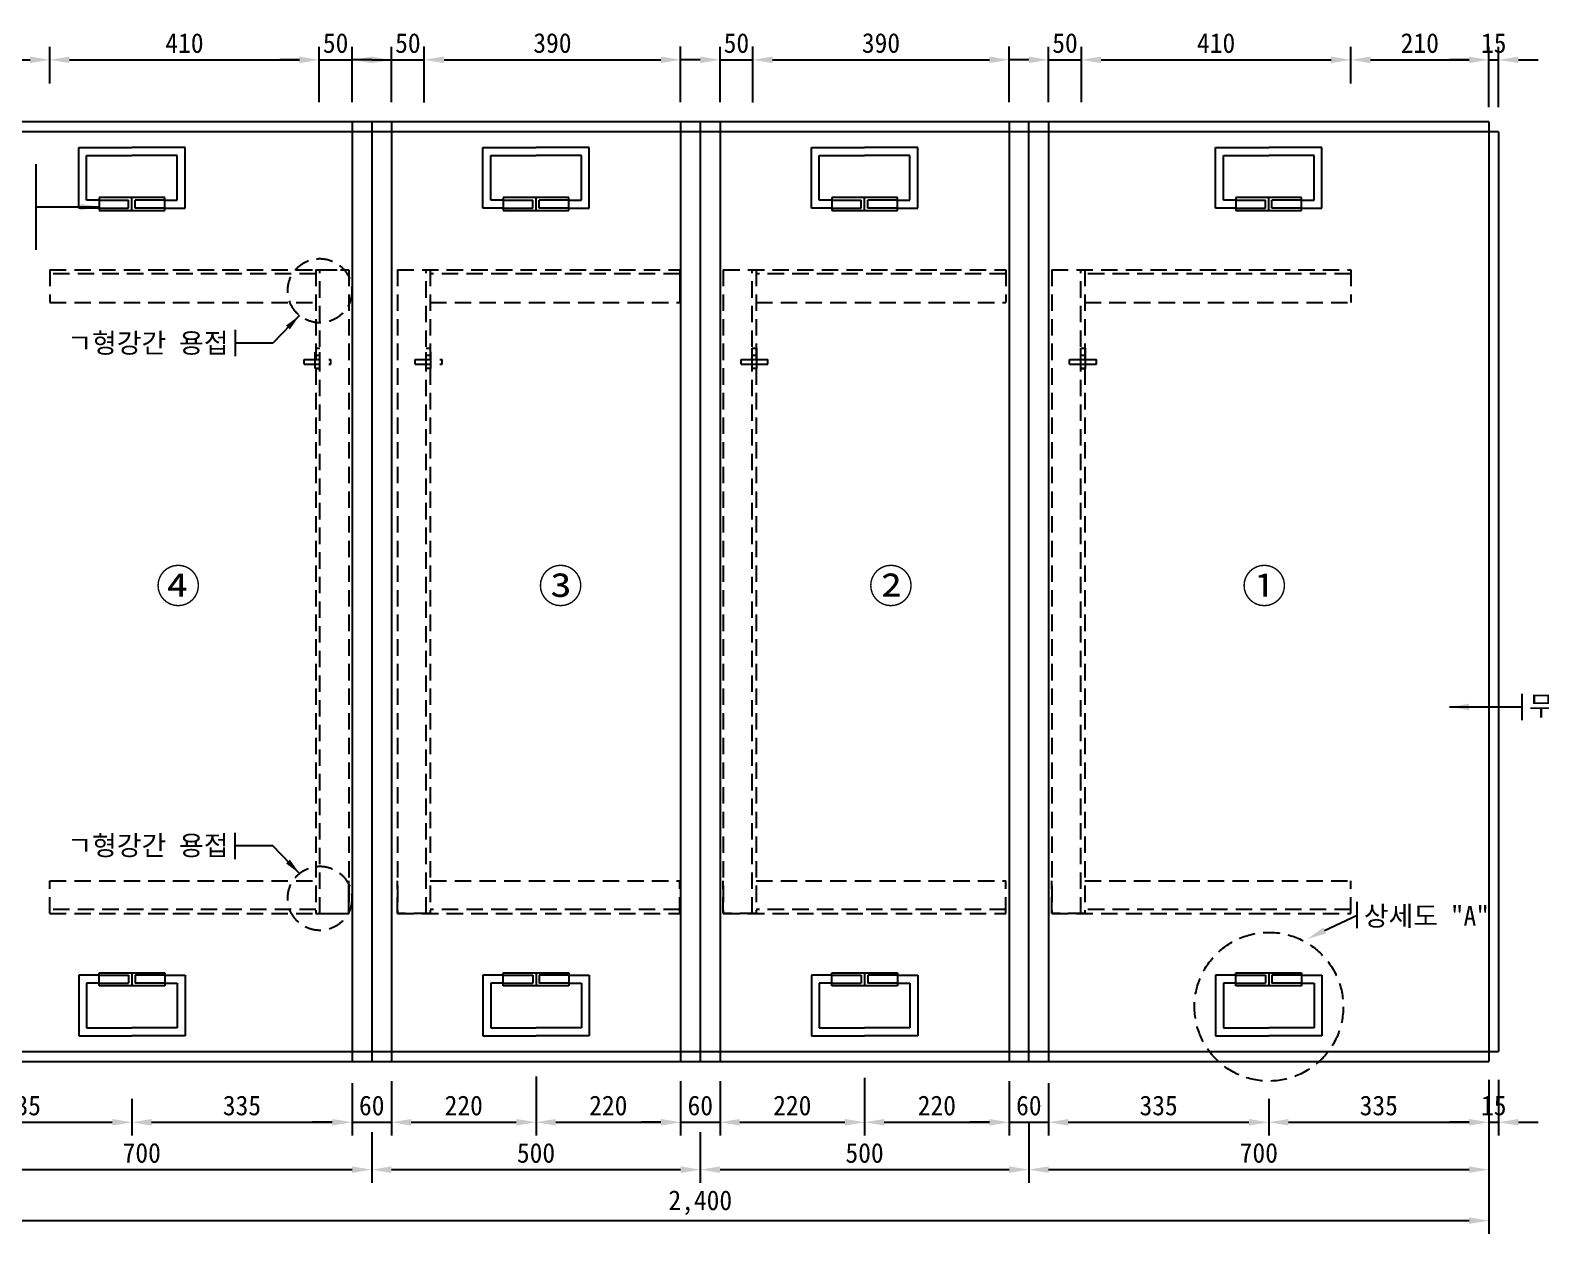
# Model space of a CAD drawing. Header units: millimetres. Extents: x 0 to 7960, y 0 to 5160.
# Drawn here: x 1385 to 3684, y 2247 to 4079 of the extents above; entities that cross this region are included whole.
import ezdxf
from ezdxf.enums import TextEntityAlignment as Align

# ---------------------------------------------------------------- set-up
doc = ezdxf.new("R2010")
doc.units = ezdxf.units.MM
doc.header["$LTSCALE"] = 100
doc.linetypes.add('HIDDEN', pattern=[0.375, 0.25, -0.125])
for name, color, linetype in [('ED-DIMS', 1, 'Continuous'), ('ED-LEAL', 1, 'Continuous'), ('ED-LEAT', 3, 'Continuous'), ('ED-STEL', 4, 'Continuous'), ('TI-LEAL', 1, 'Continuous'), ('TN-TEXT', 3, 'Continuous'), ('TZ-TABL', 3, 'Continuous')]:
    doc.layers.add(name, color=color, linetype=linetype)
doc.styles.get("Standard").update_dxf_attribs({"font": 'GulimChe.ttf'})
doc.styles.add('굴림', font='GulimChe.ttf')
doc.styles.add('굴림체', font='GulimChe.ttf')
doc.dimstyles.new('dim_st', dxfattribs={"dimtxt": 2.5, "dimasz": 2.5, "dimexe": 2, "dimexo": 3, "dimgap": 1, "dimtad": 1, "dimdec": 0, "dimrnd": 1, "dimzin": 0, "dimdsep": 46, "dimlunit": 6, "dimtxsty": '굴림체', "dimcen": -1, "dimclrd": 1, "dimclre": 1, "dimclrt": 3, "dimadec": 0, "dimazin": 0, "dimtfac": 1, "dimtdec": 0, "dimtix": 1, "dimtofl": 0, "dimtmove": 2, "dimatfit": 3, "dimfxl": 0, "dimtolj": 1, "dimtzin": 0, "dimarcsym": 0})
doc.dimstyles.new('ISO-25', dxfattribs={"dimtxt": 2.5, "dimasz": 2.5, "dimexe": 1.25, "dimexo": 0.625, "dimtad": 1, "dimtxsty": 'Standard', "dimcen": 2.5, "dimadec": 0, "dimazin": 0, "dimtfac": 1, "dimtmove": 0, "dimatfit": 3, "dimfxl": 0, "dimarcsym": 0})

# ---------------------------------------------------------------- blocks, each defined once
blk = doc.blocks.new('*D12')
at = {"layer": 'Defpoints', "color": 0}
for p in [(3619.9, 4034.3), (3604.9, 3932.1), (3619.9, 3932.1)]:
    blk.add_point(p, dxfattribs=at)
at = {"layer": 'ED-DIMS', "color": 1, "lineweight": -2}
for p, q in [((3604.9, 3962.1), (3604.9, 4054.3)), ((3619.9, 3962.1), (3619.9, 4054.3)), ((3574.9, 4034.3), (3544.9, 4034.3)), ((3604.9, 4034.3), (3619.9, 4034.3)), ((3649.9, 4034.3), (3679.9, 4034.3))]:
    blk.add_line(p, q, dxfattribs=at)
at = {"layer": 'ED-DIMS', "color": 1}
for points in [[(3574.9, 4039.3), (3574.9, 4029.3), (3604.9, 4034.3)], [(3649.9, 4039.3), (3649.9, 4029.3), (3619.9, 4034.3)]]:
    blk.add_solid(points, dxfattribs=at)
at = {"layer": 'ED-DIMS', "color": 3, "insert": (3612.4, 4059.7), "char_height": 30, "attachment_point": 5, "style": '굴림체'}
blk.add_mtext('\\A1;15', dxfattribs=at)
blk = doc.blocks.new('*D13')
at = {"layer": 'Defpoints', "color": 0}
for p in [(3604.9, 2511.6), (3619.9, 2511.6), (3619.9, 2417.1)]:
    blk.add_point(p, dxfattribs=at)
at = {"layer": 'ED-DIMS', "color": 1, "lineweight": -2}
for p, q in [((3604.9, 2481.6), (3604.9, 2397.1)), ((3619.9, 2481.6), (3619.9, 2397.1)), ((3574.9, 2417.1), (3544.9, 2417.1)), ((3604.9, 2417.1), (3619.9, 2417.1)), ((3649.9, 2417.1), (3679.9, 2417.1))]:
    blk.add_line(p, q, dxfattribs=at)
at = {"layer": 'ED-DIMS', "color": 1}
for points in [[(3574.9, 2422.1), (3574.9, 2412.1), (3604.9, 2417.1)], [(3649.9, 2422.1), (3649.9, 2412.1), (3619.9, 2417.1)]]:
    blk.add_solid(points, dxfattribs=at)
at = {"layer": 'ED-DIMS', "color": 3, "insert": (3612.4, 2442.5), "char_height": 30, "attachment_point": 5, "style": '굴림체'}
blk.add_mtext('\\A1;15', dxfattribs=at)
blk = doc.blocks.new('*D17')
at = {"layer": 'Defpoints', "color": 0}
for p in [(1874.9, 2506.6), (1539.9, 2483), (1874.9, 2417.1)]:
    blk.add_point(p, dxfattribs=at)
at = {"layer": 'ED-DIMS', "color": 1, "lineweight": -2}
for p, q in [((1874.9, 2476.6), (1874.9, 2397.1)), ((1539.9, 2453), (1539.9, 2397.1)), ((1569.9, 2417.1), (1844.9, 2417.1))]:
    blk.add_line(p, q, dxfattribs=at)
at = {"layer": 'ED-DIMS', "color": 1}
for points in [[(1569.9, 2422.1), (1569.9, 2412.1), (1539.9, 2417.1)], [(1844.9, 2422.1), (1844.9, 2412.1), (1874.9, 2417.1)]]:
    blk.add_solid(points, dxfattribs=at)
at = {"layer": 'ED-DIMS', "color": 3, "insert": (1707.4, 2442.5), "char_height": 30, "attachment_point": 5, "style": '굴림체'}
blk.add_mtext('\\A1;335', dxfattribs=at)
blk = doc.blocks.new('*D18')
at = {"layer": 'Defpoints', "color": 0}
for p in [(1934.9, 2509.8), (2154.9, 2516.8), (2154.9, 2417.1)]:
    blk.add_point(p, dxfattribs=at)
at = {"layer": 'ED-DIMS', "color": 1, "lineweight": -2}
for p, q in [((2154.9, 2486.8), (2154.9, 2397.1)), ((1934.9, 2479.8), (1934.9, 2397.1)), ((1964.9, 2417.1), (2124.9, 2417.1))]:
    blk.add_line(p, q, dxfattribs=at)
at = {"layer": 'ED-DIMS', "color": 1}
for points in [[(1964.9, 2422.1), (1964.9, 2412.1), (1934.9, 2417.1)], [(2124.9, 2422.1), (2124.9, 2412.1), (2154.9, 2417.1)]]:
    blk.add_solid(points, dxfattribs=at)
at = {"layer": 'ED-DIMS', "color": 3, "insert": (2044.9, 2442.5), "char_height": 30, "attachment_point": 5, "style": '굴림체'}
blk.add_mtext('\\A1;220', dxfattribs=at)
blk = doc.blocks.new('*D20')
at = {"layer": 'Defpoints', "color": 0}
for p in [(1204.9, 2511.6), (1539.9, 2483), (1539.9, 2417.1)]:
    blk.add_point(p, dxfattribs=at)
at = {"layer": 'ED-DIMS', "color": 1, "lineweight": -2}
for p, q in [((1204.9, 2481.6), (1204.9, 2397.1)), ((1539.9, 2453), (1539.9, 2397.1)), ((1234.9, 2417.1), (1509.9, 2417.1))]:
    blk.add_line(p, q, dxfattribs=at)
at = {"layer": 'ED-DIMS', "color": 1}
for points in [[(1234.9, 2422.1), (1234.9, 2412.1), (1204.9, 2417.1)], [(1509.9, 2422.1), (1509.9, 2412.1), (1539.9, 2417.1)]]:
    blk.add_solid(points, dxfattribs=at)
at = {"layer": 'ED-DIMS', "color": 3, "insert": (1372.4, 2442.5), "char_height": 30, "attachment_point": 5, "style": '굴림체'}
blk.add_mtext('\\A1;335', dxfattribs=at)
blk = doc.blocks.new('*D21')
at = {"layer": 'Defpoints', "color": 0}
for p in [(2874.9, 2506.6), (2934.9, 2506.6), (2934.9, 2417.1)]:
    blk.add_point(p, dxfattribs=at)
at = {"layer": 'ED-DIMS', "color": 1, "lineweight": -2}
for p, q in [((2874.9, 2476.6), (2874.9, 2397.1)), ((2934.9, 2476.6), (2934.9, 2397.1)), ((2844.9, 2417.1), (2814.9, 2417.1)), ((2874.9, 2417.1), (2934.9, 2417.1)), ((2964.9, 2417.1), (2994.9, 2417.1))]:
    blk.add_line(p, q, dxfattribs=at)
at = {"layer": 'ED-DIMS', "color": 1}
for points in [[(2844.9, 2422.1), (2844.9, 2412.1), (2874.9, 2417.1)], [(2964.9, 2422.1), (2964.9, 2412.1), (2934.9, 2417.1)]]:
    blk.add_solid(points, dxfattribs=at)
at = {"layer": 'ED-DIMS', "color": 3, "insert": (2904.9, 2442.5), "char_height": 30, "attachment_point": 5, "style": '굴림체'}
blk.add_mtext('\\A1;60', dxfattribs=at)
blk = doc.blocks.new('*D25')
at = {"layer": 'Defpoints', "color": 0}
for p in [(1204.9, 2447.2), (3604.9, 2447.2), (3604.9, 2267.4)]:
    blk.add_point(p, dxfattribs=at)
at = {"layer": 'ED-DIMS', "color": 1, "lineweight": -2}
for p, q in [((1204.9, 2417.2), (1204.9, 2247.4)), ((3604.9, 2417.2), (3604.9, 2247.4)), ((1234.9, 2267.4), (3574.9, 2267.4))]:
    blk.add_line(p, q, dxfattribs=at)
at = {"layer": 'ED-DIMS', "color": 1}
for points in [[(1234.9, 2272.4), (1234.9, 2262.4), (1204.9, 2267.4)], [(3574.9, 2272.4), (3574.9, 2262.4), (3604.9, 2267.4)]]:
    blk.add_solid(points, dxfattribs=at)
at = {"layer": 'ED-DIMS', "color": 3, "insert": (2404.9, 2294.6), "char_height": 30, "attachment_point": 5, "style": '굴림체'}
blk.add_mtext('\\A1;2,400', dxfattribs=at)
blk = doc.blocks.new('*D26')
at = {"layer": 'Defpoints', "color": 0}
for p in [(1204.9, 2447.2), (1904.9, 2432.2), (1904.9, 2345)]:
    blk.add_point(p, dxfattribs=at)
at = {"layer": 'ED-DIMS', "color": 1, "lineweight": -2}
for p, q in [((1204.9, 2417.2), (1204.9, 2325)), ((1904.9, 2402.2), (1904.9, 2325)), ((1234.9, 2345), (1874.9, 2345))]:
    blk.add_line(p, q, dxfattribs=at)
at = {"layer": 'ED-DIMS', "color": 1}
for points in [[(1234.9, 2350), (1234.9, 2340), (1204.9, 2345)], [(1874.9, 2350), (1874.9, 2340), (1904.9, 2345)]]:
    blk.add_solid(points, dxfattribs=at)
at = {"layer": 'ED-DIMS', "color": 3, "insert": (1554.9, 2370.4), "char_height": 30, "attachment_point": 5, "style": '굴림체'}
blk.add_mtext('\\A1;700', dxfattribs=at)
blk = doc.blocks.new('*D28')
at = {"layer": 'Defpoints', "color": 0}
for p in [(2404.9, 2432.2), (2904.9, 2432.2), (2904.9, 2345)]:
    blk.add_point(p, dxfattribs=at)
at = {"layer": 'ED-DIMS', "color": 1, "lineweight": -2}
for p, q in [((2404.9, 2402.2), (2404.9, 2325)), ((2904.9, 2402.2), (2904.9, 2325)), ((2434.9, 2345), (2874.9, 2345))]:
    blk.add_line(p, q, dxfattribs=at)
at = {"layer": 'ED-DIMS', "color": 1}
for points in [[(2434.9, 2350), (2434.9, 2340), (2404.9, 2345)], [(2874.9, 2350), (2874.9, 2340), (2904.9, 2345)]]:
    blk.add_solid(points, dxfattribs=at)
at = {"layer": 'ED-DIMS', "color": 3, "insert": (2654.9, 2370.3), "char_height": 30, "attachment_point": 5, "style": '굴림체'}
blk.add_mtext('\\A1;500', dxfattribs=at)
blk = doc.blocks.new('*D31')
at = {"layer": 'Defpoints', "color": 0}
for p in [(2904.9, 2447.2), (3604.9, 2432.2), (3604.9, 2345)]:
    blk.add_point(p, dxfattribs=at)
at = {"layer": 'ED-DIMS', "color": 1, "lineweight": -2}
for p, q in [((2904.9, 2417.2), (2904.9, 2325)), ((3604.9, 2402.2), (3604.9, 2325)), ((2934.9, 2345), (3574.9, 2345))]:
    blk.add_line(p, q, dxfattribs=at)
at = {"layer": 'ED-DIMS', "color": 1}
for points in [[(2934.9, 2350), (2934.9, 2340), (2904.9, 2345)], [(3574.9, 2350), (3574.9, 2340), (3604.9, 2345)]]:
    blk.add_solid(points, dxfattribs=at)
at = {"layer": 'ED-DIMS', "color": 3, "insert": (3254.9, 2370.4), "char_height": 30, "attachment_point": 5, "style": '굴림체'}
blk.add_mtext('\\A1;700', dxfattribs=at)
blk = doc.blocks.new('*D32')
at = {"layer": 'Defpoints', "color": 0}
for p in [(1904.9, 2432.2), (2404.9, 2432.2), (2404.9, 2345)]:
    blk.add_point(p, dxfattribs=at)
at = {"layer": 'ED-DIMS', "color": 1, "lineweight": -2}
for p, q in [((1904.9, 2402.2), (1904.9, 2325)), ((2404.9, 2402.2), (2404.9, 2325)), ((1934.9, 2345), (2374.9, 2345))]:
    blk.add_line(p, q, dxfattribs=at)
at = {"layer": 'ED-DIMS', "color": 1}
for points in [[(1934.9, 2350), (1934.9, 2340), (1904.9, 2345)], [(2374.9, 2350), (2374.9, 2340), (2404.9, 2345)]]:
    blk.add_solid(points, dxfattribs=at)
at = {"layer": 'ED-DIMS', "color": 3, "insert": (2154.9, 2370.3), "char_height": 30, "attachment_point": 5, "style": '굴림체'}
blk.add_mtext('\\A1;500', dxfattribs=at)
blk = doc.blocks.new('*D34')
at = {"layer": 'Defpoints', "color": 0}
for p in [(2374.9, 2506.6), (2434.9, 2506.6), (2434.9, 2417.1)]:
    blk.add_point(p, dxfattribs=at)
at = {"layer": 'ED-DIMS', "color": 1, "lineweight": -2}
for p, q in [((2374.9, 2476.6), (2374.9, 2397.1)), ((2434.9, 2476.6), (2434.9, 2397.1)), ((2344.9, 2417.1), (2314.9, 2417.1)), ((2374.9, 2417.1), (2434.9, 2417.1)), ((2464.9, 2417.1), (2494.9, 2417.1))]:
    blk.add_line(p, q, dxfattribs=at)
at = {"layer": 'ED-DIMS', "color": 1}
for points in [[(2344.9, 2422.1), (2344.9, 2412.1), (2374.9, 2417.1)], [(2464.9, 2422.1), (2464.9, 2412.1), (2434.9, 2417.1)]]:
    blk.add_solid(points, dxfattribs=at)
at = {"layer": 'ED-DIMS', "color": 3, "insert": (2404.9, 2442.5), "char_height": 30, "attachment_point": 5, "style": '굴림체'}
blk.add_mtext('\\A1;60', dxfattribs=at)
blk = doc.blocks.new('*D35')
at = {"layer": 'Defpoints', "color": 0}
for p in [(1874.9, 2506.6), (1934.9, 2506.6), (1934.9, 2417.1)]:
    blk.add_point(p, dxfattribs=at)
at = {"layer": 'ED-DIMS', "color": 1, "lineweight": -2}
for p, q in [((1874.9, 2476.6), (1874.9, 2397.1)), ((1934.9, 2476.6), (1934.9, 2397.1)), ((1844.9, 2417.1), (1814.9, 2417.1)), ((1874.9, 2417.1), (1934.9, 2417.1)), ((1964.9, 2417.1), (1994.9, 2417.1))]:
    blk.add_line(p, q, dxfattribs=at)
at = {"layer": 'ED-DIMS', "color": 1}
for points in [[(1844.9, 2422.1), (1844.9, 2412.1), (1874.9, 2417.1)], [(1964.9, 2422.1), (1964.9, 2412.1), (1934.9, 2417.1)]]:
    blk.add_solid(points, dxfattribs=at)
at = {"layer": 'ED-DIMS', "color": 3, "insert": (1904.9, 2442.5), "char_height": 30, "attachment_point": 5, "style": '굴림체'}
blk.add_mtext('\\A1;60', dxfattribs=at)
blk = doc.blocks.new('*D36')
at = {"layer": 'Defpoints', "color": 0}
for p in [(2154.9, 2516.8), (2374.9, 2509.8), (2374.9, 2417.1)]:
    blk.add_point(p, dxfattribs=at)
at = {"layer": 'ED-DIMS', "color": 1, "lineweight": -2}
for p, q in [((2154.9, 2486.8), (2154.9, 2397.1)), ((2374.9, 2479.8), (2374.9, 2397.1)), ((2184.9, 2417.1), (2344.9, 2417.1))]:
    blk.add_line(p, q, dxfattribs=at)
at = {"layer": 'ED-DIMS', "color": 1}
for points in [[(2184.9, 2422.1), (2184.9, 2412.1), (2154.9, 2417.1)], [(2344.9, 2422.1), (2344.9, 2412.1), (2374.9, 2417.1)]]:
    blk.add_solid(points, dxfattribs=at)
at = {"layer": 'ED-DIMS', "color": 3, "insert": (2264.9, 2442.5), "char_height": 30, "attachment_point": 5, "style": '굴림체'}
blk.add_mtext('\\A1;220', dxfattribs=at)
blk = doc.blocks.new('*D37')
at = {"layer": 'Defpoints', "color": 0}
for p in [(2434.9, 2509.8), (2654.9, 2514.8), (2654.9, 2417.1)]:
    blk.add_point(p, dxfattribs=at)
at = {"layer": 'ED-DIMS', "color": 1, "lineweight": -2}
for p, q in [((2654.9, 2484.8), (2654.9, 2397.1)), ((2434.9, 2479.8), (2434.9, 2397.1)), ((2464.9, 2417.1), (2624.9, 2417.1))]:
    blk.add_line(p, q, dxfattribs=at)
at = {"layer": 'ED-DIMS', "color": 1}
for points in [[(2464.9, 2422.1), (2464.9, 2412.1), (2434.9, 2417.1)], [(2624.9, 2422.1), (2624.9, 2412.1), (2654.9, 2417.1)]]:
    blk.add_solid(points, dxfattribs=at)
at = {"layer": 'ED-DIMS', "color": 3, "insert": (2544.9, 2442.5), "char_height": 30, "attachment_point": 5, "style": '굴림체'}
blk.add_mtext('\\A1;220', dxfattribs=at)
blk = doc.blocks.new('*D38')
at = {"layer": 'Defpoints', "color": 0}
for p in [(2654.9, 2514.8), (2874.9, 2509.8), (2874.9, 2417.1)]:
    blk.add_point(p, dxfattribs=at)
at = {"layer": 'ED-DIMS', "color": 1, "lineweight": -2}
for p, q in [((2654.9, 2484.8), (2654.9, 2397.1)), ((2874.9, 2479.8), (2874.9, 2397.1)), ((2684.9, 2417.1), (2844.9, 2417.1))]:
    blk.add_line(p, q, dxfattribs=at)
at = {"layer": 'ED-DIMS', "color": 1}
for points in [[(2684.9, 2422.1), (2684.9, 2412.1), (2654.9, 2417.1)], [(2844.9, 2422.1), (2844.9, 2412.1), (2874.9, 2417.1)]]:
    blk.add_solid(points, dxfattribs=at)
at = {"layer": 'ED-DIMS', "color": 3, "insert": (2764.9, 2442.5), "char_height": 30, "attachment_point": 5, "style": '굴림체'}
blk.add_mtext('\\A1;220', dxfattribs=at)
blk = doc.blocks.new('*D39')
at = {"layer": 'Defpoints', "color": 0}
for p in [(3604.9, 2511.6), (3269.9, 2483), (3604.9, 2417.1)]:
    blk.add_point(p, dxfattribs=at)
at = {"layer": 'ED-DIMS', "color": 1, "lineweight": -2}
for p, q in [((3604.9, 2481.6), (3604.9, 2397.1)), ((3269.9, 2453), (3269.9, 2397.1)), ((3299.9, 2417.1), (3574.9, 2417.1))]:
    blk.add_line(p, q, dxfattribs=at)
at = {"layer": 'ED-DIMS', "color": 1}
for points in [[(3299.9, 2422.1), (3299.9, 2412.1), (3269.9, 2417.1)], [(3574.9, 2422.1), (3574.9, 2412.1), (3604.9, 2417.1)]]:
    blk.add_solid(points, dxfattribs=at)
at = {"layer": 'ED-DIMS', "color": 3, "insert": (3437.4, 2442.5), "char_height": 30, "attachment_point": 5, "style": '굴림체'}
blk.add_mtext('\\A1;335', dxfattribs=at)
blk = doc.blocks.new('*D40')
at = {"layer": 'Defpoints', "color": 0}
for p in [(2934.9, 2506.6), (3269.9, 2483), (3269.9, 2417.1)]:
    blk.add_point(p, dxfattribs=at)
at = {"layer": 'ED-DIMS', "color": 1, "lineweight": -2}
for p, q in [((2934.9, 2476.6), (2934.9, 2397.1)), ((3269.9, 2453), (3269.9, 2397.1)), ((2964.9, 2417.1), (3239.9, 2417.1))]:
    blk.add_line(p, q, dxfattribs=at)
at = {"layer": 'ED-DIMS', "color": 1}
for points in [[(2964.9, 2422.1), (2964.9, 2412.1), (2934.9, 2417.1)], [(3239.9, 2422.1), (3239.9, 2412.1), (3269.9, 2417.1)]]:
    blk.add_solid(points, dxfattribs=at)
at = {"layer": 'ED-DIMS', "color": 3, "insert": (3102.4, 2442.5), "char_height": 30, "attachment_point": 5, "style": '굴림체'}
blk.add_mtext('\\A1;335', dxfattribs=at)
blk = doc.blocks.new('*D90')
at = {"layer": 'Defpoints', "color": 0}
for p in [(1824.9, 4034.3), (1414.9, 3968.5), (1824.9, 3939.8)]:
    blk.add_point(p, dxfattribs=at)
at = {"layer": 'ED-DIMS', "color": 1, "lineweight": -2}
for p, q in [((1414.9, 3998.5), (1414.9, 4054.3)), ((1824.9, 3969.8), (1824.9, 4054.3)), ((1444.9, 4034.3), (1794.9, 4034.3))]:
    blk.add_line(p, q, dxfattribs=at)
at = {"layer": 'ED-DIMS', "color": 1}
for points in [[(1444.9, 4039.3), (1444.9, 4029.3), (1414.9, 4034.3)], [(1794.9, 4039.3), (1794.9, 4029.3), (1824.9, 4034.3)]]:
    blk.add_solid(points, dxfattribs=at)
at = {"layer": 'ED-DIMS', "color": 3, "insert": (1619.9, 4059.7), "char_height": 30, "attachment_point": 5, "style": '굴림체'}
blk.add_mtext('\\A1;410', dxfattribs=at)
blk = doc.blocks.new('*D91')
at = {"layer": 'Defpoints', "color": 0}
for p in [(1414.9, 4034.3), (1414.9, 3968.5), (1204.9, 3939.8)]:
    blk.add_point(p, dxfattribs=at)
at = {"layer": 'ED-DIMS', "color": 1, "lineweight": -2}
for p, q in [((1204.9, 3969.8), (1204.9, 4054.3)), ((1414.9, 3998.5), (1414.9, 4054.3)), ((1234.9, 4034.3), (1384.9, 4034.3))]:
    blk.add_line(p, q, dxfattribs=at)
at = {"layer": 'ED-DIMS', "color": 1}
for points in [[(1234.9, 4039.3), (1234.9, 4029.3), (1204.9, 4034.3)], [(1384.9, 4039.3), (1384.9, 4029.3), (1414.9, 4034.3)]]:
    blk.add_solid(points, dxfattribs=at)
at = {"layer": 'ED-DIMS', "color": 3, "insert": (1309.9, 4059.7), "char_height": 30, "attachment_point": 5, "style": '굴림체'}
blk.add_mtext('\\A1;210', dxfattribs=at)
blk = doc.blocks.new('*D92')
at = {"layer": 'Defpoints', "color": 0}
for p in [(1874.9, 4034.3), (1824.9, 3939.8), (1874.9, 3939.8)]:
    blk.add_point(p, dxfattribs=at)
at = {"layer": 'ED-DIMS', "color": 1, "lineweight": -2}
for p, q in [((1824.9, 3969.8), (1824.9, 4054.3)), ((1874.9, 3969.8), (1874.9, 4054.3)), ((1794.9, 4034.3), (1764.9, 4034.3)), ((1824.9, 4034.3), (1874.9, 4034.3)), ((1904.9, 4034.3), (1934.9, 4034.3))]:
    blk.add_line(p, q, dxfattribs=at)
at = {"layer": 'ED-DIMS', "color": 1}
for points in [[(1794.9, 4039.3), (1794.9, 4029.3), (1824.9, 4034.3)], [(1904.9, 4039.3), (1904.9, 4029.3), (1874.9, 4034.3)]]:
    blk.add_solid(points, dxfattribs=at)
at = {"layer": 'ED-DIMS', "color": 3, "insert": (1849.9, 4059.7), "char_height": 30, "attachment_point": 5, "style": '굴림체'}
blk.add_mtext('\\A1;50', dxfattribs=at)
blk = doc.blocks.new('*D93')
at = {"layer": 'Defpoints', "color": 0}
for p in [(1874.9, 4034.3), (1824.9, 3939.8), (1874.9, 3939.8)]:
    blk.add_point(p, dxfattribs=at)
at = {"layer": 'ED-DIMS', "color": 1, "lineweight": -2}
for p, q in [((1824.9, 3969.8), (1824.9, 4054.3)), ((1874.9, 3969.8), (1874.9, 4054.3)), ((1794.9, 4034.3), (1764.9, 4034.3)), ((1824.9, 4034.3), (1874.9, 4034.3)), ((1904.9, 4034.3), (1934.9, 4034.3))]:
    blk.add_line(p, q, dxfattribs=at)
at = {"layer": 'ED-DIMS', "color": 1}
for points in [[(1794.9, 4039.3), (1794.9, 4029.3), (1824.9, 4034.3)], [(1904.9, 4039.3), (1904.9, 4029.3), (1874.9, 4034.3)]]:
    blk.add_solid(points, dxfattribs=at)
at = {"layer": 'ED-DIMS', "color": 3, "insert": (1849.9, 4059.7), "char_height": 30, "attachment_point": 5, "style": '굴림체'}
blk.add_mtext('\\A1;50', dxfattribs=at)
blk = doc.blocks.new('*D94')
at = {"layer": 'Defpoints', "color": 0}
for p in [(2374.9, 4034.4), (1984.9, 3939.3), (2374.9, 3939.8)]:
    blk.add_point(p, dxfattribs=at)
at = {"layer": 'ED-DIMS', "color": 1, "lineweight": -2}
for p, q in [((1984.9, 3969.3), (1984.9, 4054.4)), ((2374.9, 3969.8), (2374.9, 4054.4)), ((2014.9, 4034.4), (2344.9, 4034.4))]:
    blk.add_line(p, q, dxfattribs=at)
at = {"layer": 'ED-DIMS', "color": 1}
for points in [[(2014.9, 4039.4), (2014.9, 4029.4), (1984.9, 4034.4)], [(2344.9, 4039.4), (2344.9, 4029.4), (2374.9, 4034.4)]]:
    blk.add_solid(points, dxfattribs=at)
at = {"layer": 'ED-DIMS', "color": 3, "insert": (2179.9, 4059.8), "char_height": 30, "attachment_point": 5, "style": '굴림체'}
blk.add_mtext('\\A1;390', dxfattribs=at)
blk = doc.blocks.new('*D95')
at = {"layer": 'Defpoints', "color": 0}
for p in [(3604.9, 4034.3), (3394.9, 3968.5), (3604.9, 3939.8)]:
    blk.add_point(p, dxfattribs=at)
at = {"layer": 'ED-DIMS', "color": 1, "lineweight": -2}
for p, q in [((3394.9, 3998.5), (3394.9, 4054.3)), ((3604.9, 3969.8), (3604.9, 4054.3)), ((3424.9, 4034.3), (3574.9, 4034.3))]:
    blk.add_line(p, q, dxfattribs=at)
at = {"layer": 'ED-DIMS', "color": 1}
for points in [[(3424.9, 4039.3), (3424.9, 4029.3), (3394.9, 4034.3)], [(3574.9, 4039.3), (3574.9, 4029.3), (3604.9, 4034.3)]]:
    blk.add_solid(points, dxfattribs=at)
at = {"layer": 'ED-DIMS', "color": 3, "insert": (3499.9, 4059.7), "char_height": 30, "attachment_point": 5, "style": '굴림체'}
blk.add_mtext('\\A1;210', dxfattribs=at)
blk = doc.blocks.new('*D96')
at = {"layer": 'Defpoints', "color": 0}
for p in [(3394.9, 4034.3), (3394.9, 3968.5), (2984.9, 3939.8)]:
    blk.add_point(p, dxfattribs=at)
at = {"layer": 'ED-DIMS', "color": 1, "lineweight": -2}
for p, q in [((2984.9, 3969.8), (2984.9, 4054.3)), ((3394.9, 3998.5), (3394.9, 4054.3)), ((3014.9, 4034.3), (3364.9, 4034.3))]:
    blk.add_line(p, q, dxfattribs=at)
at = {"layer": 'ED-DIMS', "color": 1}
for points in [[(3014.9, 4039.3), (3014.9, 4029.3), (2984.9, 4034.3)], [(3364.9, 4039.3), (3364.9, 4029.3), (3394.9, 4034.3)]]:
    blk.add_solid(points, dxfattribs=at)
at = {"layer": 'ED-DIMS', "color": 3, "insert": (3189.9, 4059.7), "char_height": 30, "attachment_point": 5, "style": '굴림체'}
blk.add_mtext('\\A1;410', dxfattribs=at)
blk = doc.blocks.new('*D97')
at = {"layer": 'Defpoints', "color": 0}
for p in [(1984.9, 4034.3), (1934.9, 3939.8), (1984.9, 3939.8)]:
    blk.add_point(p, dxfattribs=at)
at = {"layer": 'ED-DIMS', "color": 1, "lineweight": -2}
for p, q in [((1934.9, 3969.8), (1934.9, 4054.3)), ((1984.9, 3969.8), (1984.9, 4054.3)), ((1904.9, 4034.3), (1874.9, 4034.3)), ((1934.9, 4034.3), (1984.9, 4034.3)), ((2014.9, 4034.3), (2044.9, 4034.3))]:
    blk.add_line(p, q, dxfattribs=at)
at = {"layer": 'ED-DIMS', "color": 1}
for points in [[(1904.9, 4039.3), (1904.9, 4029.3), (1934.9, 4034.3)], [(2014.9, 4039.3), (2014.9, 4029.3), (1984.9, 4034.3)]]:
    blk.add_solid(points, dxfattribs=at)
at = {"layer": 'ED-DIMS', "color": 3, "insert": (1959.9, 4059.7), "char_height": 30, "attachment_point": 5, "style": '굴림체'}
blk.add_mtext('\\A1;50', dxfattribs=at)
blk = doc.blocks.new('*D98')
at = {"layer": 'Defpoints', "color": 0}
for p in [(1984.9, 4034.3), (1934.9, 3939.8), (1984.9, 3939.8)]:
    blk.add_point(p, dxfattribs=at)
at = {"layer": 'ED-DIMS', "color": 1, "lineweight": -2}
for p, q in [((1934.9, 3969.8), (1934.9, 4054.3)), ((1984.9, 3969.8), (1984.9, 4054.3)), ((1904.9, 4034.3), (1874.9, 4034.3)), ((1934.9, 4034.3), (1984.9, 4034.3)), ((2014.9, 4034.3), (2044.9, 4034.3))]:
    blk.add_line(p, q, dxfattribs=at)
at = {"layer": 'ED-DIMS', "color": 1}
for points in [[(1904.9, 4039.3), (1904.9, 4029.3), (1934.9, 4034.3)], [(2014.9, 4039.3), (2014.9, 4029.3), (1984.9, 4034.3)]]:
    blk.add_solid(points, dxfattribs=at)
at = {"layer": 'ED-DIMS', "color": 3, "insert": (1959.9, 4059.7), "char_height": 30, "attachment_point": 5, "style": '굴림체'}
blk.add_mtext('\\A1;50', dxfattribs=at)
blk = doc.blocks.new('*D99')
at = {"layer": 'Defpoints', "color": 0}
for p in [(2984.9, 4034.3), (2934.9, 3939.8), (2984.9, 3939.8)]:
    blk.add_point(p, dxfattribs=at)
at = {"layer": 'ED-DIMS', "color": 1, "lineweight": -2}
for p, q in [((2934.9, 3969.8), (2934.9, 4054.3)), ((2984.9, 3969.8), (2984.9, 4054.3)), ((2904.9, 4034.3), (2874.9, 4034.3)), ((2934.9, 4034.3), (2984.9, 4034.3)), ((3014.9, 4034.3), (3044.9, 4034.3))]:
    blk.add_line(p, q, dxfattribs=at)
at = {"layer": 'ED-DIMS', "color": 1}
for points in [[(2904.9, 4039.3), (2904.9, 4029.3), (2934.9, 4034.3)], [(3014.9, 4039.3), (3014.9, 4029.3), (2984.9, 4034.3)]]:
    blk.add_solid(points, dxfattribs=at)
at = {"layer": 'ED-DIMS', "color": 3, "insert": (2959.9, 4059.7), "char_height": 30, "attachment_point": 5, "style": '굴림체'}
blk.add_mtext('\\A1;50', dxfattribs=at)
blk = doc.blocks.new('*D100')
at = {"layer": 'Defpoints', "color": 0}
for p in [(2874.9, 4034.4), (2484.9, 3939.3), (2874.9, 3939.8)]:
    blk.add_point(p, dxfattribs=at)
at = {"layer": 'ED-DIMS', "color": 1, "lineweight": -2}
for p, q in [((2484.9, 3969.3), (2484.9, 4054.4)), ((2874.9, 3969.8), (2874.9, 4054.4)), ((2514.9, 4034.4), (2844.9, 4034.4))]:
    blk.add_line(p, q, dxfattribs=at)
at = {"layer": 'ED-DIMS', "color": 1}
for points in [[(2514.9, 4039.4), (2514.9, 4029.4), (2484.9, 4034.4)], [(2844.9, 4039.4), (2844.9, 4029.4), (2874.9, 4034.4)]]:
    blk.add_solid(points, dxfattribs=at)
at = {"layer": 'ED-DIMS', "color": 3, "insert": (2679.9, 4059.8), "char_height": 30, "attachment_point": 5, "style": '굴림체'}
blk.add_mtext('\\A1;390', dxfattribs=at)
blk = doc.blocks.new('*D101')
at = {"layer": 'Defpoints', "color": 0}
for p in [(2484.9, 4034.3), (2434.9, 3939.8), (2484.9, 3939.8)]:
    blk.add_point(p, dxfattribs=at)
at = {"layer": 'ED-DIMS', "color": 1, "lineweight": -2}
for p, q in [((2434.9, 3969.8), (2434.9, 4054.3)), ((2484.9, 3969.8), (2484.9, 4054.3)), ((2404.9, 4034.3), (2374.9, 4034.3)), ((2434.9, 4034.3), (2484.9, 4034.3)), ((2514.9, 4034.3), (2544.9, 4034.3))]:
    blk.add_line(p, q, dxfattribs=at)
at = {"layer": 'ED-DIMS', "color": 1}
for points in [[(2404.9, 4039.3), (2404.9, 4029.3), (2434.9, 4034.3)], [(2514.9, 4039.3), (2514.9, 4029.3), (2484.9, 4034.3)]]:
    blk.add_solid(points, dxfattribs=at)
at = {"layer": 'ED-DIMS', "color": 3, "insert": (2459.9, 4059.7), "char_height": 30, "attachment_point": 5, "style": '굴림체'}
blk.add_mtext('\\A1;50', dxfattribs=at)
blk = doc.blocks.new('*D102')
at = {"layer": 'Defpoints', "color": 0}
for p in [(2484.9, 4034.3), (2434.9, 3939.8), (2484.9, 3939.8)]:
    blk.add_point(p, dxfattribs=at)
at = {"layer": 'ED-DIMS', "color": 1, "lineweight": -2}
for p, q in [((2434.9, 3969.8), (2434.9, 4054.3)), ((2484.9, 3969.8), (2484.9, 4054.3)), ((2404.9, 4034.3), (2374.9, 4034.3)), ((2434.9, 4034.3), (2484.9, 4034.3)), ((2514.9, 4034.3), (2544.9, 4034.3))]:
    blk.add_line(p, q, dxfattribs=at)
at = {"layer": 'ED-DIMS', "color": 1}
for points in [[(2404.9, 4039.3), (2404.9, 4029.3), (2434.9, 4034.3)], [(2514.9, 4039.3), (2514.9, 4029.3), (2484.9, 4034.3)]]:
    blk.add_solid(points, dxfattribs=at)
at = {"layer": 'ED-DIMS', "color": 3, "insert": (2459.9, 4059.7), "char_height": 30, "attachment_point": 5, "style": '굴림체'}
blk.add_mtext('\\A1;50', dxfattribs=at)

msp = doc.modelspace()

# ---------------------------------------------------------------- linework, layer by layer
at = {"layer": 'ED-LEAL'}
for p, q in [((1393.9, 3875.3), (1393.9, 3745.3)), ((1696.9, 3623.3), (1696.9, 3583.3)), ((3655.9, 3029.3), (3655.9, 3069.3)), ((1696.9, 2817.7), (1696.9, 2857.7))]:
    msp.add_line(p, q, dxfattribs=at)
at = {"layer": 'ED-LEAL', "linetype": 'HIDDEN'}
msp.add_circle((3270.2, 2593), 113.2, dxfattribs=at)
at = {"layer": 'ED-STEL'}
for p, q in [((3604.9, 3939.8), (1204.9, 3939.8)), ((1874.9, 3939.8), (1874.9, 2509.8)), ((1904.9, 3939.8), (1904.9, 2509.8)), ((1934.9, 3939.8), (1934.9, 2509.8)), ((2374.9, 3939.8), (2374.9, 2509.8)), ((2404.9, 3939.8), (2404.9, 2509.8)), ((2434.9, 3939.8), (2434.9, 2509.8)), ((2874.9, 3939.8), (2874.9, 2509.8)), ((2904.4, 3939.8), (2904.4, 2509.8)), ((2934.9, 3939.8), (2934.9, 2509.8)), ((3604.9, 3939.8), (3604.9, 2509.8)), ((3619.9, 3924.8), (1189.9, 3924.8)), ((3619.9, 3924.8), (3619.9, 2524.8)), ((1458.9, 3808.8), (1458.9, 3900.8)), ((1458.9, 3900.8), (1539.9, 3900.8)), ((1470.9, 3888.8), (1539.9, 3888.8)), ((1470.9, 3820.8), (1470.9, 3888.8)), ((1620.9, 3900.8), (1539.9, 3900.8)), ((1608.9, 3888.8), (1539.9, 3888.8)), ((1608.9, 3820.8), (1608.9, 3888.8)), ((1620.9, 3808.8), (1620.9, 3900.8)), ((2073.9, 3808.8), (2073.9, 3900.8)), ((2073.9, 3900.8), (2154.9, 3900.8)), ((2085.9, 3888.8), (2154.9, 3888.8)), ((2085.9, 3820.8), (2085.9, 3888.8)), ((2235.9, 3900.8), (2154.9, 3900.8)), ((2223.9, 3888.8), (2154.9, 3888.8)), ((2223.9, 3820.8), (2223.9, 3888.8)), ((2235.9, 3808.8), (2235.9, 3900.8)), ((2573.9, 3808.8), (2573.9, 3900.8)), ((2573.9, 3900.8), (2654.9, 3900.8)), ((2585.9, 3888.8), (2654.9, 3888.8)), ((2585.9, 3820.8), (2585.9, 3888.8)), ((2735.9, 3900.8), (2654.9, 3900.8)), ((2723.9, 3888.8), (2654.9, 3888.8)), ((2723.9, 3820.8), (2723.9, 3888.8)), ((2735.9, 3808.8), (2735.9, 3900.8)), ((3188.9, 3808.8), (3188.9, 3900.8)), ((3188.9, 3900.8), (3269.9, 3900.8)), ((3200.9, 3888.8), (3269.9, 3888.8)), ((3200.9, 3820.8), (3200.9, 3888.8)), ((3350.9, 3900.8), (3269.9, 3900.8)), ((3338.9, 3888.8), (3269.9, 3888.8)), ((3338.9, 3820.8), (3338.9, 3888.8)), ((3350.9, 3808.8), (3350.9, 3900.8)), ((1489.9, 3820.8), (1470.9, 3820.8)), ((1489.9, 3824.8), (1489.9, 3804.8)), ((1589.9, 3824.8), (1489.9, 3824.8)), ((1489.9, 3820.8), (1534.9, 3820.8)), ((1534.9, 3808.8), (1534.9, 3820.8)), ((1539.9, 3804.8), (1539.9, 3824.8)), ((1544.9, 3808.8), (1544.9, 3820.8)), ((1589.9, 3820.8), (1544.9, 3820.8)), ((1589.9, 3804.8), (1589.9, 3824.8)), ((1589.9, 3820.8), (1608.9, 3820.8)), ((2104.9, 3820.8), (2085.9, 3820.8)), ((2104.9, 3824.8), (2104.9, 3804.8)), ((2204.9, 3824.8), (2104.9, 3824.8)), ((2104.9, 3820.8), (2149.9, 3820.8)), ((2149.9, 3808.8), (2149.9, 3820.8)), ((2154.9, 3804.8), (2154.9, 3824.8)), ((2159.9, 3808.8), (2159.9, 3820.8)), ((2204.9, 3820.8), (2159.9, 3820.8)), ((2204.9, 3804.8), (2204.9, 3824.8)), ((2204.9, 3820.8), (2223.9, 3820.8)), ((2604.9, 3820.8), (2585.9, 3820.8)), ((2604.9, 3824.8), (2604.9, 3804.8)), ((2704.9, 3824.8), (2604.9, 3824.8)), ((2604.9, 3820.8), (2649.9, 3820.8)), ((2649.9, 3808.8), (2649.9, 3820.8)), ((2654.9, 3804.8), (2654.9, 3824.8)), ((2659.9, 3808.8), (2659.9, 3820.8)), ((2704.9, 3820.8), (2659.9, 3820.8)), ((2704.9, 3804.8), (2704.9, 3824.8)), ((2704.9, 3820.8), (2723.9, 3820.8)), ((3219.9, 3820.8), (3200.9, 3820.8)), ((3219.9, 3824.8), (3219.9, 3804.8)), ((3319.9, 3824.8), (3219.9, 3824.8)), ((3219.9, 3820.8), (3264.9, 3820.8)), ((3264.9, 3808.8), (3264.9, 3820.8)), ((3269.9, 3804.8), (3269.9, 3824.8)), ((3274.9, 3808.8), (3274.9, 3820.8)), ((3319.9, 3820.8), (3274.9, 3820.8)), ((3319.9, 3804.8), (3319.9, 3824.8)), ((3319.9, 3820.8), (3338.9, 3820.8)), ((1489.9, 3808.8), (1458.9, 3808.8)), ((1489.9, 3808.8), (1534.9, 3808.8)), ((1489.9, 3804.8), (1589.9, 3804.8)), ((1589.9, 3808.8), (1544.9, 3808.8)), ((1589.9, 3808.8), (1620.9, 3808.8)), ((2104.9, 3808.8), (2073.9, 3808.8)), ((2104.9, 3808.8), (2149.9, 3808.8)), ((2104.9, 3804.8), (2204.9, 3804.8)), ((2204.9, 3808.8), (2159.9, 3808.8)), ((2204.9, 3808.8), (2235.9, 3808.8)), ((2604.9, 3808.8), (2573.9, 3808.8)), ((2604.9, 3808.8), (2649.9, 3808.8)), ((2604.9, 3804.8), (2704.9, 3804.8)), ((2704.9, 3808.8), (2659.9, 3808.8)), ((2704.9, 3808.8), (2735.9, 3808.8)), ((3219.9, 3808.8), (3188.9, 3808.8)), ((3219.9, 3808.8), (3264.9, 3808.8)), ((3219.9, 3804.8), (3319.9, 3804.8)), ((3319.9, 3808.8), (3274.9, 3808.8)), ((3319.9, 3808.8), (3350.9, 3808.8)), ((2373.9, 3714.8), (2373.9, 3664.8)), ((2483.9, 3595.3), (2490.9, 3595.3)), ((2483.9, 3564.3), (2483.9, 3595.3)), ((2490.9, 3564.3), (2490.9, 3595.3)), ((2983.9, 3595.3), (2990.9, 3595.3)), ((2983.9, 3564.3), (2983.9, 3595.3)), ((2990.9, 3564.3), (2990.9, 3595.3)), ((2466.9, 3578.3), (2507.9, 3578.3)), ((2466.9, 3571.3), (2466.9, 3578.3)), ((2466.9, 3571.3), (2507.9, 3571.3)), ((2483.9, 3584.8), (2489.9, 3584.8)), ((2483.9, 3564.8), (2489.9, 3564.8)), ((2507.9, 3571.3), (2507.9, 3578.3)), ((2966.9, 3578.3), (3007.9, 3578.3)), ((2966.9, 3571.3), (2966.9, 3578.3)), ((2966.9, 3571.3), (3007.9, 3571.3)), ((2983.9, 3584.8), (2989.9, 3584.8)), ((2983.9, 3564.8), (2989.9, 3564.8)), ((2983.9, 3564.3), (2990.9, 3564.3)), ((3007.9, 3571.3), (3007.9, 3578.3)), ((1869.9, 2734.8), (1869.9, 2784.8)), ((1819.9, 2734.8), (1869.9, 2734.8)), ((1489.9, 2624.8), (1489.9, 2644.8)), ((1489.9, 2644.8), (1589.9, 2644.8)), ((1539.9, 2644.8), (1539.9, 2624.8)), ((1589.9, 2644.8), (1589.9, 2624.8)), ((2104.9, 2624.8), (2104.9, 2644.8)), ((2104.9, 2644.8), (2204.9, 2644.8)), ((2154.9, 2644.8), (2154.9, 2624.8)), ((2204.9, 2644.8), (2204.9, 2624.8)), ((2604.9, 2624.8), (2604.9, 2644.8)), ((2604.9, 2644.8), (2704.9, 2644.8)), ((2654.9, 2644.8), (2654.9, 2624.8)), ((2704.9, 2644.8), (2704.9, 2624.8)), ((3219.9, 2624.8), (3219.9, 2644.8)), ((3219.9, 2644.8), (3319.9, 2644.8)), ((3269.9, 2644.8), (3269.9, 2624.8)), ((3319.9, 2644.8), (3319.9, 2624.8)), ((1458.9, 2640.8), (1458.9, 2548.8)), ((1489.9, 2640.8), (1458.9, 2640.8)), ((1489.9, 2628.8), (1470.9, 2628.8)), ((1470.9, 2628.8), (1470.9, 2560.8)), ((1489.9, 2640.8), (1534.9, 2640.8)), ((1489.9, 2628.8), (1534.9, 2628.8)), ((1589.9, 2624.8), (1489.9, 2624.8)), ((1534.9, 2640.8), (1534.9, 2628.8)), ((1544.9, 2640.8), (1544.9, 2628.8)), ((1589.9, 2640.8), (1544.9, 2640.8)), ((1589.9, 2628.8), (1544.9, 2628.8)), ((1589.9, 2640.8), (1620.9, 2640.8)), ((1589.9, 2628.8), (1608.9, 2628.8)), ((1608.9, 2628.8), (1608.9, 2560.8)), ((1620.9, 2640.8), (1620.9, 2548.8)), ((2073.9, 2640.8), (2073.9, 2548.8)), ((2104.9, 2640.8), (2073.9, 2640.8)), ((2104.9, 2628.8), (2085.9, 2628.8)), ((2085.9, 2628.8), (2085.9, 2560.8)), ((2104.9, 2640.8), (2149.9, 2640.8)), ((2104.9, 2628.8), (2149.9, 2628.8)), ((2204.9, 2624.8), (2104.9, 2624.8)), ((2149.9, 2640.8), (2149.9, 2628.8)), ((2159.9, 2640.8), (2159.9, 2628.8)), ((2204.9, 2640.8), (2159.9, 2640.8)), ((2204.9, 2628.8), (2159.9, 2628.8)), ((2204.9, 2640.8), (2235.9, 2640.8)), ((2204.9, 2628.8), (2223.9, 2628.8)), ((2223.9, 2628.8), (2223.9, 2560.8)), ((2235.9, 2640.8), (2235.9, 2548.8)), ((2573.9, 2640.8), (2573.9, 2548.8)), ((2604.9, 2640.8), (2573.9, 2640.8)), ((2604.9, 2628.8), (2585.9, 2628.8)), ((2585.9, 2628.8), (2585.9, 2560.8)), ((2604.9, 2640.8), (2649.9, 2640.8)), ((2604.9, 2628.8), (2649.9, 2628.8)), ((2704.9, 2624.8), (2604.9, 2624.8)), ((2649.9, 2640.8), (2649.9, 2628.8)), ((2659.9, 2640.8), (2659.9, 2628.8)), ((2704.9, 2640.8), (2659.9, 2640.8)), ((2704.9, 2628.8), (2659.9, 2628.8)), ((2704.9, 2640.8), (2735.9, 2640.8)), ((2704.9, 2628.8), (2723.9, 2628.8)), ((2723.9, 2628.8), (2723.9, 2560.8)), ((2735.9, 2640.8), (2735.9, 2548.8)), ((3188.9, 2640.8), (3188.9, 2548.8)), ((3219.9, 2640.8), (3188.9, 2640.8)), ((3219.9, 2628.8), (3200.9, 2628.8)), ((3200.9, 2628.8), (3200.9, 2560.8)), ((3219.9, 2640.8), (3264.9, 2640.8)), ((3219.9, 2628.8), (3264.9, 2628.8)), ((3319.9, 2624.8), (3219.9, 2624.8)), ((3264.9, 2640.8), (3264.9, 2628.8)), ((3274.9, 2640.8), (3274.9, 2628.8)), ((3319.9, 2640.8), (3274.9, 2640.8)), ((3319.9, 2628.8), (3274.9, 2628.8)), ((3319.9, 2640.8), (3350.9, 2640.8)), ((3319.9, 2628.8), (3338.9, 2628.8)), ((3338.9, 2628.8), (3338.9, 2560.8)), ((3350.9, 2640.8), (3350.9, 2548.8)), ((1470.9, 2560.8), (1539.9, 2560.8)), ((1608.9, 2560.8), (1539.9, 2560.8)), ((2085.9, 2560.8), (2154.9, 2560.8)), ((2223.9, 2560.8), (2154.9, 2560.8)), ((2585.9, 2560.8), (2654.9, 2560.8)), ((2723.9, 2560.8), (2654.9, 2560.8)), ((3200.9, 2560.8), (3269.9, 2560.8)), ((3338.9, 2560.8), (3269.9, 2560.8)), ((1458.9, 2548.8), (1539.9, 2548.8)), ((1620.9, 2548.8), (1539.9, 2548.8)), ((2073.9, 2548.8), (2154.9, 2548.8)), ((2235.9, 2548.8), (2154.9, 2548.8)), ((2573.9, 2548.8), (2654.9, 2548.8)), ((2735.9, 2548.8), (2654.9, 2548.8)), ((3188.9, 2548.8), (3269.9, 2548.8)), ((3350.9, 2548.8), (3269.9, 2548.8)), ((1189.9, 2524.8), (3619.9, 2524.8)), ((1204.9, 2509.8), (3604.9, 2509.8))]:
    msp.add_line(p, q, dxfattribs=at)
at = {"layer": 'ED-STEL', "linetype": 'HIDDEN'}
for p, q in [((1414.9, 3714.8), (1869.9, 3714.8)), ((1414.9, 3714.8), (1414.9, 3664.8)), ((1819.9, 3708.8), (1414.9, 3708.8)), ((1819.9, 3714.8), (1869.9, 3714.8)), ((1819.9, 3714.8), (1819.9, 2734.8)), ((1825.9, 2734.8), (1825.9, 3714.8)), ((1869.9, 3714.8), (1869.9, 2734.8)), ((1869.9, 3714.8), (1869.9, 3664.8)), ((1943.9, 3714.8), (2373.9, 3714.8)), ((1943.9, 3714.8), (1943.9, 3664.8)), ((1943.9, 3714.8), (1943.9, 2734.8)), ((1943.9, 3714.8), (1993.9, 3714.8)), ((1987.9, 2734.8), (1987.9, 3714.8)), ((1993.9, 3714.8), (1993.9, 2734.8)), ((2373.9, 3708.8), (1993.9, 3708.8)), ((2439.9, 3714.8), (2869.9, 3714.8)), ((2439.9, 3714.8), (2439.9, 3664.8)), ((2439.9, 3714.8), (2439.9, 2734.8)), ((2439.9, 3714.8), (2489.9, 3714.8)), ((2483.9, 2734.8), (2483.9, 3714.8)), ((2489.9, 3714.8), (2489.9, 2734.8)), ((2869.9, 3708.8), (2489.9, 3708.8)), ((2869.9, 3714.8), (2869.9, 3664.8)), ((2939.9, 3714.8), (2939.9, 2734.8)), ((2939.9, 3714.8), (3394.9, 3714.8)), ((2939.9, 3714.8), (2989.9, 3714.8)), ((2939.9, 3714.8), (2939.9, 3664.8)), ((2983.9, 2734.8), (2983.9, 3714.8)), ((2989.9, 3714.8), (2989.9, 2734.8)), ((3394.9, 3708.8), (2989.9, 3708.8)), ((3394.9, 3714.8), (3394.9, 3664.8)), ((1414.9, 3664.8), (1819.9, 3664.8)), ((1993.9, 3664.8), (2373.9, 3664.8)), ((2489.9, 3664.8), (2869.9, 3664.8)), ((2989.9, 3664.8), (3394.9, 3664.8)), ((1818.9, 3595.3), (1825.9, 3595.3)), ((1818.9, 3564.3), (1818.9, 3595.3)), ((1825.9, 3564.3), (1825.9, 3595.3)), ((1987.9, 3595.3), (1994.9, 3595.3)), ((1987.9, 3564.3), (1987.9, 3595.3)), ((1994.9, 3564.3), (1994.9, 3595.3)), ((1801.9, 3578.3), (1842.9, 3578.3)), ((1801.9, 3571.3), (1801.9, 3578.3)), ((1801.9, 3571.3), (1842.9, 3571.3)), ((1818.9, 3564.3), (1825.9, 3564.3)), ((1819.9, 3584.8), (1825.9, 3584.8)), ((1819.9, 3564.8), (1825.9, 3564.8)), ((1842.9, 3571.3), (1842.9, 3578.3)), ((1970.9, 3578.3), (2011.9, 3578.3)), ((1970.9, 3571.3), (1970.9, 3578.3)), ((1970.9, 3571.3), (2011.9, 3571.3)), ((1987.9, 3584.8), (1993.9, 3584.8)), ((1987.9, 3564.8), (1993.9, 3564.8)), ((2011.9, 3571.3), (2011.9, 3578.3)), ((1414.9, 2784.8), (1819.9, 2784.8)), ((1414.9, 2734.8), (1414.9, 2784.8)), ((1943.9, 2734.8), (1943.9, 2784.8)), ((1993.9, 2784.8), (2373.9, 2784.8)), ((2373.9, 2734.8), (2373.9, 2784.8)), ((2439.9, 2734.8), (2439.9, 2784.8)), ((2489.9, 2784.8), (2869.9, 2784.8)), ((2869.9, 2734.8), (2869.9, 2784.8)), ((2939.9, 2734.8), (2939.9, 2784.8)), ((2989.9, 2784.8), (3394.9, 2784.8)), ((3394.9, 2734.8), (3394.9, 2784.8)), ((1819.9, 2740.8), (1414.9, 2740.8)), ((2373.9, 2740.8), (1993.9, 2740.8)), ((2869.9, 2740.8), (2489.9, 2740.8)), ((3394.9, 2740.8), (2989.9, 2740.8)), ((1414.9, 2734.8), (1869.9, 2734.8)), ((1943.9, 2734.8), (2373.9, 2734.8)), ((1993.9, 2734.8), (1943.9, 2734.8)), ((2439.9, 2734.8), (2869.9, 2734.8)), ((2489.9, 2734.8), (2439.9, 2734.8)), ((2939.9, 2734.8), (3394.9, 2734.8)), ((2989.9, 2734.8), (2939.9, 2734.8))]:
    msp.add_line(p, q, dxfattribs=at)
at = {"layer": 'TI-LEAL'}
msp.add_line((3404.7, 2712.5), (3404.7, 2752.5), dxfattribs=at)
at = {"layer": 'TI-LEAL', "extrusion": (0, 0, -1)}
msp.add_line((3355.1, 2709.1), (3404.7, 2732.5), dxfattribs=at)
msp.add_solid([(-3357.3, 2704.6), (-3328.2, 2695.8), (-3352.9, 2713.5)], dxfattribs=at)
at = {"layer": 'TZ-TABL', "linetype": 'HIDDEN'}
for centre in [(1825.9, 3682.9), (1825.9, 2758)]:
    msp.add_circle(centre, 48.8, dxfattribs=at)

# ---------------------------------------------------------------- texts
at = {"layer": 'ED-LEAT', "style": '굴림'}
for p in [(1686.9, 3603.3), (1686.9, 2838.5)]:
    msp.add_text('ㄱ형강간 용접', height=30, dxfattribs=at).set_placement(p, align=Align.MIDDLE_RIGHT)
for s, height, p in [('④', 50, (1576.3, 3208.3)), ('③', 50, (2158.2, 3208.3)), ('②', 50, (2660.9, 3208.3)), ('①', 50, (3229.1, 3208.3)), ('무늬강판 4.5t', 30, (3665.9, 3036.4))]:
    msp.add_text(s, height=height, dxfattribs=at).set_placement(p)
at = {"layer": 'TN-TEXT'}
msp.add_text('상세도 "A"', height=30, dxfattribs=at).set_placement((3414.7, 2716.2))

# ---------------------------------------------------------------- dimensions: what is measured, and where the dimension line sits
at = {"layer": 'ED-DIMS'}
for base, p1, p2, picture, middle in [((1414.9, 4034.3), (1204.9, 3939.8), (1414.9, 3968.5), '*D91', (1309.9, 4059.7)), ((1824.9, 4034.3), (1414.9, 3968.5), (1824.9, 3939.8), '*D90', (1619.9, 4059.7)), ((1874.9, 4034.3), (1824.9, 3939.8), (1874.9, 3939.8), '*D92', (1849.9, 4059.7)), ((1874.9, 4034.3), (1824.9, 3939.8), (1874.9, 3939.8), '*D93', (1849.9, 4059.7)), ((1984.9, 4034.3), (1934.9, 3939.8), (1984.9, 3939.8), '*D97', (1959.9, 4059.7)), ((1984.9, 4034.3), (1934.9, 3939.8), (1984.9, 3939.8), '*D98', (1959.9, 4059.7)), ((2374.9, 4034.4), (1984.9, 3939.3), (2374.9, 3939.8), '*D94', (2179.9, 4059.8)), ((2484.9, 4034.3), (2434.9, 3939.8), (2484.9, 3939.8), '*D101', (2459.9, 4059.7)), ((2484.9, 4034.3), (2434.9, 3939.8), (2484.9, 3939.8), '*D102', (2459.9, 4059.7)), ((2874.9, 4034.4), (2484.9, 3939.3), (2874.9, 3939.8), '*D100', (2679.9, 4059.8)), ((2984.9, 4034.3), (2934.9, 3939.8), (2984.9, 3939.8), '*D99', (2959.9, 4059.7)), ((3394.9, 4034.3), (2984.9, 3939.8), (3394.9, 3968.5), '*D96', (3189.9, 4059.7)), ((3604.9, 4034.3), (3394.9, 3968.5), (3604.9, 3939.8), '*D95', (3499.9, 4059.7)), ((3619.9, 4034.3), (3604.9, 3932.1), (3619.9, 3932.1), '*D12', (3612.4, 4059.7)), ((1539.9, 2417.1), (1204.9, 2511.6), (1539.9, 2483), '*D20', (1372.4, 2442.5)), ((1874.9, 2417.1), (1539.9, 2483), (1874.9, 2506.6), '*D17', (1707.4, 2442.5)), ((1934.9, 2417.1), (1874.9, 2506.6), (1934.9, 2506.6), '*D35', (1904.9, 2442.5)), ((2154.9, 2417.1), (1934.9, 2509.8), (2154.9, 2516.8), '*D18', (2044.9, 2442.5)), ((2374.9, 2417.1), (2154.9, 2516.8), (2374.9, 2509.8), '*D36', (2264.9, 2442.5)), ((2434.9, 2417.1), (2374.9, 2506.6), (2434.9, 2506.6), '*D34', (2404.9, 2442.5)), ((2654.9, 2417.1), (2434.9, 2509.8), (2654.9, 2514.8), '*D37', (2544.9, 2442.5)), ((2874.9, 2417.1), (2654.9, 2514.8), (2874.9, 2509.8), '*D38', (2764.9, 2442.5)), ((2934.9, 2417.1), (2874.9, 2506.6), (2934.9, 2506.6), '*D21', (2904.9, 2442.5)), ((3269.9, 2417.1), (2934.9, 2506.6), (3269.9, 2483), '*D40', (3102.4, 2442.5)), ((3604.9, 2417.1), (3269.9, 2483), (3604.9, 2511.6), '*D39', (3437.4, 2442.5)), ((3619.9, 2417.1), (3604.9, 2511.6), (3619.9, 2511.6), '*D13', (3612.4, 2442.5)), ((3604.9, 2267.4), (1204.9, 2447.2), (3604.9, 2447.2), '*D25', (2404.9, 2294.6)), ((1904.9, 2345), (1204.9, 2447.2), (1904.9, 2432.2), '*D26', (1554.9, 2370.4)), ((3604.9, 2345), (2904.9, 2447.2), (3604.9, 2432.2), '*D31', (3254.9, 2370.4)), ((2404.9, 2345), (1904.9, 2432.2), (2404.9, 2432.2), '*D32', (2154.9, 2370.3)), ((2904.9, 2345), (2404.9, 2432.2), (2904.9, 2432.2), '*D28', (2654.9, 2370.3))]:
    dim = msp.add_linear_dim(base=base, p1=p1, p2=p2, dimstyle='dim_st', override={"dimscale": 10, "dimtxt": 3, "dimasz": 3, "dimtofl": 1}, dxfattribs=at)
    dim.commit()
    dim.dimension.update_dxf_attribs({"geometry": picture, "text_midpoint": middle})

# ---------------------------------------------------------------- leaders
at = {"layer": 'ED-LEAL'}
for points, dimstyle, override in [([(1491.4, 3810.3), (1393.9, 3810.3)], 'ISO-25', {"dimscale": 10, "dimtxt": 3, "dimasz": 3, "dimexe": 2, "dimexo": 3, "dimgap": 1, "dimdec": 4, "dimlunit": 6, "dimtxsty": '굴림체', "dimcen": 1, "dimaunit": 1, "dimtdec": 4, "dimtix": 1, "dimtmove": 2, "dimtvp": 2}), ([(1794.9, 3645), (1754.2, 3603.3), (1696.9, 3603.3)], 'dim_st', {"dimscale": 10, "dimgap": 1, "dimtad": 0}), ([(3544.9, 3049.3), (3655.9, 3049.3)], 'ISO-25', {"dimscale": 10, "dimtxt": 3, "dimasz": 3, "dimexe": 2, "dimexo": 3, "dimgap": 1, "dimdec": 4, "dimlunit": 6, "dimtxsty": '굴림체', "dimcen": 1, "dimaunit": 1, "dimtdec": 4, "dimtix": 1, "dimtmove": 2, "dimtvp": 2}), ([(1794.9, 2796), (1754.2, 2837.7), (1696.9, 2837.7)], 'dim_st', {"dimscale": 10, "dimgap": 1, "dimtad": 0})]:
    msp.add_leader(points, dimstyle=dimstyle, override=override, dxfattribs=at)

doc.saveas('drawing.dxf')
